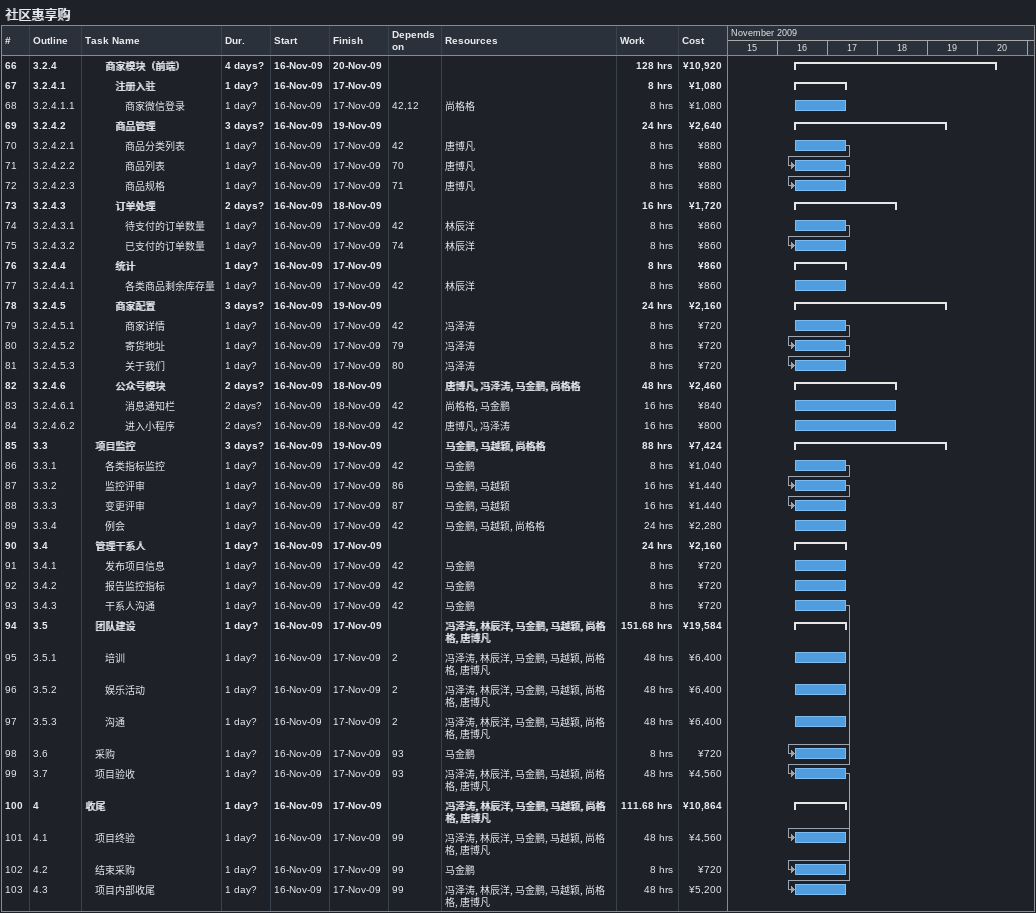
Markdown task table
社区惠享购

| ID | WBS | Task | Duration | Start | Finish | Predecessors | Resources | Work (h) | Cost (¥) |
|---|---|---|---|---|---|---|---|---|---|
| 66 | 3.2.4 | **商家模块（前端）** | 4d? | 2009-11-16 | 2009-11-20 |  |  | 128 | 10920 |
| 67 | 3.2.4.1 | **注册入驻** | 1d? | 2009-11-16 | 2009-11-17 |  |  | 8 | 1080 |
| 68 | 3.2.4.1.1 | 商家微信登录 | 1d? | 2009-11-16 | 2009-11-17 | 42, 12 | 尚格格 | 8 | 1080 |
| 69 | 3.2.4.2 | **商品管理** | 3d? | 2009-11-16 | 2009-11-19 |  |  | 24 | 2640 |
| 70 | 3.2.4.2.1 | 商品分类列表 | 1d? | 2009-11-16 | 2009-11-17 | 42 | 唐博凡 | 8 | 880 |
| 71 | 3.2.4.2.2 | 商品列表 | 1d? | 2009-11-16 | 2009-11-17 | 70 | 唐博凡 | 8 | 880 |
| 72 | 3.2.4.2.3 | 商品规格 | 1d? | 2009-11-16 | 2009-11-17 | 71 | 唐博凡 | 8 | 880 |
| 73 | 3.2.4.3 | **订单处理** | 2d? | 2009-11-16 | 2009-11-18 |  |  | 16 | 1720 |
| 74 | 3.2.4.3.1 | 待支付的订单数量 | 1d? | 2009-11-16 | 2009-11-17 | 42 | 林辰洋 | 8 | 860 |
| 75 | 3.2.4.3.2 | 已支付的订单数量 | 1d? | 2009-11-16 | 2009-11-17 | 74 | 林辰洋 | 8 | 860 |
| 76 | 3.2.4.4 | **统计** | 1d? | 2009-11-16 | 2009-11-17 |  |  | 8 | 860 |
| 77 | 3.2.4.4.1 | 各类商品剩余库存量 | 1d? | 2009-11-16 | 2009-11-17 | 42 | 林辰洋 | 8 | 860 |
| 78 | 3.2.4.5 | **商家配置** | 3d? | 2009-11-16 | 2009-11-19 |  |  | 24 | 2160 |
| 79 | 3.2.4.5.1 | 商家详情 | 1d? | 2009-11-16 | 2009-11-17 | 42 | 冯泽涛 | 8 | 720 |
| 80 | 3.2.4.5.2 | 寄货地址 | 1d? | 2009-11-16 | 2009-11-17 | 79 | 冯泽涛 | 8 | 720 |
| 81 | 3.2.4.5.3 | 关于我们 | 1d? | 2009-11-16 | 2009-11-17 | 80 | 冯泽涛 | 8 | 720 |
| 82 | 3.2.4.6 | **公众号模块** | 2d? | 2009-11-16 | 2009-11-18 |  | 唐博凡, 冯泽涛, 马金鹏, 尚格格 | 48 | 2460 |
| 83 | 3.2.4.6.1 | 消息通知栏 | 2d? | 2009-11-16 | 2009-11-18 | 42 | 尚格格, 马金鹏 | 16 | 840 |
| 84 | 3.2.4.6.2 | 进入小程序 | 2d? | 2009-11-16 | 2009-11-18 | 42 | 唐博凡, 冯泽涛 | 16 | 800 |
| 85 | 3.3 | **项目监控** | 3d? | 2009-11-16 | 2009-11-19 |  | 马金鹏, 马越颖, 尚格格 | 88 | 7424 |
| 86 | 3.3.1 | 各类指标监控 | 1d? | 2009-11-16 | 2009-11-17 | 42 | 马金鹏 | 8 | 1040 |
| 87 | 3.3.2 | 监控评审 | 1d? | 2009-11-16 | 2009-11-17 | 86 | 马金鹏, 马越颖 | 16 | 1440 |
| 88 | 3.3.3 | 变更评审 | 1d? | 2009-11-16 | 2009-11-17 | 87 | 马金鹏, 马越颖 | 16 | 1440 |
| 89 | 3.3.4 | 例会 | 1d? | 2009-11-16 | 2009-11-17 | 42 | 马金鹏, 马越颖, 尚格格 | 24 | 2280 |
| 90 | 3.4 | **管理干系人** | 1d? | 2009-11-16 | 2009-11-17 |  |  | 24 | 2160 |
| 91 | 3.4.1 | 发布项目信息 | 1d? | 2009-11-16 | 2009-11-17 | 42 | 马金鹏 | 8 | 720 |
| 92 | 3.4.2 | 报告监控指标 | 1d? | 2009-11-16 | 2009-11-17 | 42 | 马金鹏 | 8 | 720 |
| 93 | 3.4.3 | 干系人沟通 | 1d? | 2009-11-16 | 2009-11-17 | 42 | 马金鹏 | 8 | 720 |
| 94 | 3.5 | **团队建设** | 1d? | 2009-11-16 | 2009-11-17 |  | 冯泽涛, 林辰洋, 马金鹏, 马越颖, 尚格格, 唐博凡 | 151.68 | 19584 |
| 95 | 3.5.1 | 培训 | 1d? | 2009-11-16 | 2009-11-17 | 2 | 冯泽涛, 林辰洋, 马金鹏, 马越颖, 尚格格, 唐博凡 | 48 | 6400 |
| 96 | 3.5.2 | 娱乐活动 | 1d? | 2009-11-16 | 2009-11-17 | 2 | 冯泽涛, 林辰洋, 马金鹏, 马越颖, 尚格格, 唐博凡 | 48 | 6400 |
| 97 | 3.5.3 | 沟通 | 1d? | 2009-11-16 | 2009-11-17 | 2 | 冯泽涛, 林辰洋, 马金鹏, 马越颖, 尚格格, 唐博凡 | 48 | 6400 |
| 98 | 3.6 | 采购 | 1d? | 2009-11-16 | 2009-11-17 | 93 | 马金鹏 | 8 | 720 |
| 99 | 3.7 | 项目验收 | 1d? | 2009-11-16 | 2009-11-17 | 93 | 冯泽涛, 林辰洋, 马金鹏, 马越颖, 尚格格, 唐博凡 | 48 | 4560 |
| 100 | 4 | **收尾** | 1d? | 2009-11-16 | 2009-11-17 |  | 冯泽涛, 林辰洋, 马金鹏, 马越颖, 尚格格, 唐博凡 | 111.68 | 10864 |
| 101 | 4.1 | 项目终验 | 1d? | 2009-11-16 | 2009-11-17 | 99 | 冯泽涛, 林辰洋, 马金鹏, 马越颖, 尚格格, 唐博凡 | 48 | 4560 |
| 102 | 4.2 | 结束采购 | 1d? | 2009-11-16 | 2009-11-17 | 99 | 马金鹏 | 8 | 720 |
| 103 | 4.3 | 项目内部收尾 | 1d? | 2009-11-16 | 2009-11-17 | 99 | 冯泽涛, 林辰洋, 马金鹏, 马越颖, 尚格格, 唐博凡 | 48 | 5200 |
